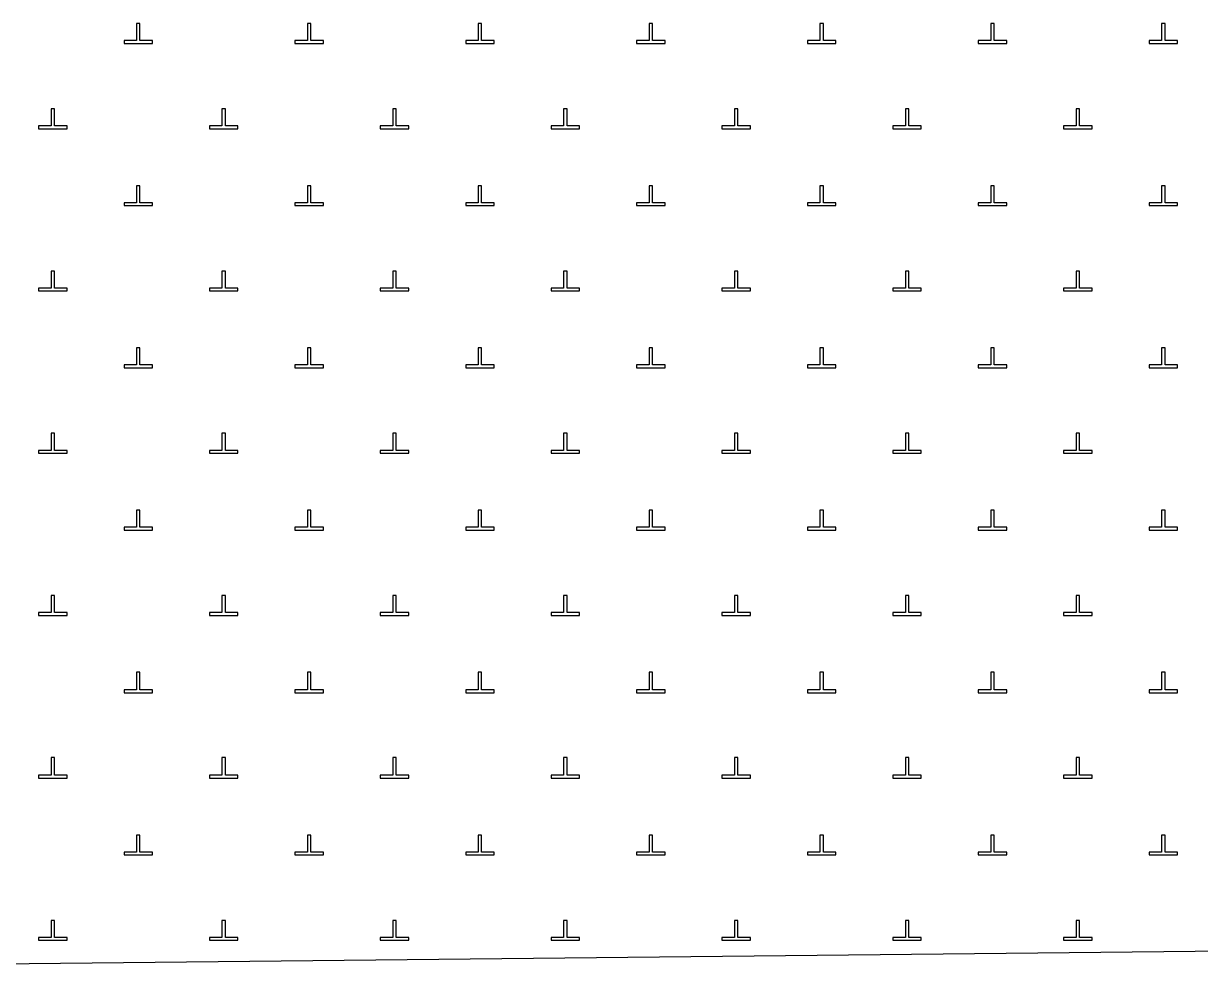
# Model space of a CAD drawing. Extents: x 550890 to 551618, y 1839259 to 1840146.
# Drawn here: x 551415.38 to 551436.04, y 1839868.35 to 1839884.99 of the extents above; entities that cross this region are included whole.
import ezdxf

# ---------------------------------------------------------------- set-up
doc = ezdxf.new("R2010")
doc.units = 0
doc.layers.add('Level 10', color=7, linetype='Continuous')
doc.layers.add('Level 19', color=7, linetype='Continuous')

msp = doc.modelspace()

# ---------------------------------------------------------------- linework, layer by layer
at = {"layer": 'Level 10'}
msp.add_line((551403.77, 1839868.35), (551536.48, 1839869.75), dxfattribs=at)
at = {"layer": 'Level 19'}
for p, q in [((551417.42, 1839884.99), (551417.36, 1839884.99)), ((551417.36, 1839884.99), (551417.36, 1839884.69)), ((551417.42, 1839884.69), (551417.42, 1839884.99)), ((551420.42, 1839884.99), (551420.36, 1839884.99)), ((551420.36, 1839884.99), (551420.36, 1839884.69)), ((551420.42, 1839884.69), (551420.42, 1839884.99)), ((551423.42, 1839884.99), (551423.36, 1839884.99)), ((551423.36, 1839884.99), (551423.36, 1839884.69)), ((551423.42, 1839884.69), (551423.42, 1839884.99)), ((551426.42, 1839884.99), (551426.36, 1839884.99)), ((551426.36, 1839884.99), (551426.36, 1839884.69)), ((551426.42, 1839884.69), (551426.42, 1839884.99)), ((551429.42, 1839884.99), (551429.36, 1839884.99)), ((551429.36, 1839884.99), (551429.36, 1839884.69)), ((551429.42, 1839884.69), (551429.42, 1839884.99)), ((551432.42, 1839884.99), (551432.36, 1839884.99)), ((551432.36, 1839884.99), (551432.36, 1839884.69)), ((551432.42, 1839884.69), (551432.42, 1839884.99)), ((551435.42, 1839884.99), (551435.36, 1839884.99)), ((551435.36, 1839884.99), (551435.36, 1839884.69)), ((551435.42, 1839884.69), (551435.42, 1839884.99)), ((551417.36, 1839884.69), (551417.14, 1839884.69)), ((551417.14, 1839884.69), (551417.14, 1839884.64)), ((551417.14, 1839884.64), (551417.64, 1839884.64)), ((551417.64, 1839884.69), (551417.42, 1839884.69)), ((551417.64, 1839884.64), (551417.64, 1839884.69)), ((551420.36, 1839884.69), (551420.14, 1839884.69)), ((551420.14, 1839884.69), (551420.14, 1839884.64)), ((551420.14, 1839884.64), (551420.64, 1839884.64)), ((551420.64, 1839884.69), (551420.42, 1839884.69)), ((551420.64, 1839884.64), (551420.64, 1839884.69)), ((551423.36, 1839884.69), (551423.14, 1839884.69)), ((551423.14, 1839884.69), (551423.14, 1839884.64)), ((551423.14, 1839884.64), (551423.64, 1839884.64)), ((551423.64, 1839884.69), (551423.42, 1839884.69)), ((551423.64, 1839884.64), (551423.64, 1839884.69)), ((551426.36, 1839884.69), (551426.14, 1839884.69)), ((551426.14, 1839884.69), (551426.14, 1839884.64)), ((551426.14, 1839884.64), (551426.64, 1839884.64)), ((551426.64, 1839884.69), (551426.42, 1839884.69)), ((551426.64, 1839884.64), (551426.64, 1839884.69)), ((551429.36, 1839884.69), (551429.14, 1839884.69)), ((551429.14, 1839884.69), (551429.14, 1839884.64)), ((551429.14, 1839884.64), (551429.64, 1839884.64)), ((551429.64, 1839884.69), (551429.42, 1839884.69)), ((551429.64, 1839884.64), (551429.64, 1839884.69)), ((551432.36, 1839884.69), (551432.14, 1839884.69)), ((551432.14, 1839884.69), (551432.14, 1839884.64)), ((551432.14, 1839884.64), (551432.64, 1839884.64)), ((551432.64, 1839884.69), (551432.42, 1839884.69)), ((551432.64, 1839884.64), (551432.64, 1839884.69)), ((551435.36, 1839884.69), (551435.14, 1839884.69)), ((551435.14, 1839884.69), (551435.14, 1839884.64)), ((551435.14, 1839884.64), (551435.64, 1839884.64)), ((551435.64, 1839884.69), (551435.42, 1839884.69)), ((551435.64, 1839884.64), (551435.64, 1839884.69)), ((551415.92, 1839883.49), (551415.86, 1839883.49)), ((551415.86, 1839883.49), (551415.86, 1839883.19)), ((551415.92, 1839883.19), (551415.92, 1839883.49)), ((551418.92, 1839883.49), (551418.86, 1839883.49)), ((551418.86, 1839883.49), (551418.86, 1839883.19)), ((551418.92, 1839883.19), (551418.92, 1839883.49)), ((551421.92, 1839883.49), (551421.86, 1839883.49)), ((551421.86, 1839883.49), (551421.86, 1839883.19)), ((551421.92, 1839883.19), (551421.92, 1839883.49)), ((551424.92, 1839883.49), (551424.86, 1839883.49)), ((551424.86, 1839883.49), (551424.86, 1839883.19)), ((551424.92, 1839883.19), (551424.92, 1839883.49)), ((551427.92, 1839883.49), (551427.86, 1839883.49)), ((551427.86, 1839883.49), (551427.86, 1839883.19)), ((551427.92, 1839883.19), (551427.92, 1839883.49)), ((551430.92, 1839883.49), (551430.86, 1839883.49)), ((551430.86, 1839883.49), (551430.86, 1839883.19)), ((551430.92, 1839883.19), (551430.92, 1839883.49)), ((551433.92, 1839883.49), (551433.86, 1839883.49)), ((551433.86, 1839883.49), (551433.86, 1839883.19)), ((551433.92, 1839883.19), (551433.92, 1839883.49)), ((551415.86, 1839883.19), (551415.64, 1839883.19)), ((551415.64, 1839883.19), (551415.64, 1839883.14)), ((551416.14, 1839883.19), (551415.92, 1839883.19)), ((551416.14, 1839883.14), (551416.14, 1839883.19)), ((551418.86, 1839883.19), (551418.64, 1839883.19)), ((551418.64, 1839883.19), (551418.64, 1839883.14)), ((551419.14, 1839883.19), (551418.92, 1839883.19)), ((551419.14, 1839883.14), (551419.14, 1839883.19)), ((551421.86, 1839883.19), (551421.64, 1839883.19)), ((551421.64, 1839883.19), (551421.64, 1839883.14)), ((551422.14, 1839883.19), (551421.92, 1839883.19)), ((551422.14, 1839883.14), (551422.14, 1839883.19)), ((551424.86, 1839883.19), (551424.64, 1839883.19)), ((551424.64, 1839883.19), (551424.64, 1839883.14)), ((551425.14, 1839883.19), (551424.92, 1839883.19)), ((551425.14, 1839883.14), (551425.14, 1839883.19)), ((551427.86, 1839883.19), (551427.64, 1839883.19)), ((551427.64, 1839883.19), (551427.64, 1839883.14)), ((551428.14, 1839883.19), (551427.92, 1839883.19)), ((551428.14, 1839883.14), (551428.14, 1839883.19)), ((551430.86, 1839883.19), (551430.64, 1839883.19)), ((551430.64, 1839883.19), (551430.64, 1839883.14)), ((551431.14, 1839883.19), (551430.92, 1839883.19)), ((551431.14, 1839883.14), (551431.14, 1839883.19)), ((551433.86, 1839883.19), (551433.64, 1839883.19)), ((551433.64, 1839883.19), (551433.64, 1839883.14)), ((551434.14, 1839883.19), (551433.92, 1839883.19)), ((551434.14, 1839883.14), (551434.14, 1839883.19)), ((551415.64, 1839883.14), (551416.14, 1839883.14)), ((551418.64, 1839883.14), (551419.14, 1839883.14)), ((551421.64, 1839883.14), (551422.14, 1839883.14)), ((551424.64, 1839883.14), (551425.14, 1839883.14)), ((551427.64, 1839883.14), (551428.14, 1839883.14)), ((551430.64, 1839883.14), (551431.14, 1839883.14)), ((551433.64, 1839883.14), (551434.14, 1839883.14)), ((551417.42, 1839882.14), (551417.36, 1839882.14)), ((551417.36, 1839882.14), (551417.36, 1839881.84)), ((551417.42, 1839881.84), (551417.42, 1839882.14)), ((551420.42, 1839882.14), (551420.36, 1839882.14)), ((551420.36, 1839882.14), (551420.36, 1839881.84)), ((551420.42, 1839881.84), (551420.42, 1839882.14)), ((551423.42, 1839882.14), (551423.36, 1839882.14)), ((551423.36, 1839882.14), (551423.36, 1839881.84)), ((551423.42, 1839881.84), (551423.42, 1839882.14)), ((551426.42, 1839882.14), (551426.36, 1839882.14)), ((551426.36, 1839882.14), (551426.36, 1839881.84)), ((551426.42, 1839881.84), (551426.42, 1839882.14)), ((551429.42, 1839882.14), (551429.36, 1839882.14)), ((551429.36, 1839882.14), (551429.36, 1839881.84)), ((551429.42, 1839881.84), (551429.42, 1839882.14)), ((551432.42, 1839882.14), (551432.36, 1839882.14)), ((551432.36, 1839882.14), (551432.36, 1839881.84)), ((551432.42, 1839881.84), (551432.42, 1839882.14)), ((551435.42, 1839882.14), (551435.36, 1839882.14)), ((551435.36, 1839882.14), (551435.36, 1839881.84)), ((551435.42, 1839881.84), (551435.42, 1839882.14)), ((551417.36, 1839881.84), (551417.14, 1839881.84)), ((551417.14, 1839881.84), (551417.14, 1839881.79)), ((551417.14, 1839881.79), (551417.64, 1839881.79)), ((551417.64, 1839881.84), (551417.42, 1839881.84)), ((551417.64, 1839881.79), (551417.64, 1839881.84)), ((551420.36, 1839881.84), (551420.14, 1839881.84)), ((551420.14, 1839881.84), (551420.14, 1839881.79)), ((551420.14, 1839881.79), (551420.64, 1839881.79)), ((551420.64, 1839881.84), (551420.42, 1839881.84)), ((551420.64, 1839881.79), (551420.64, 1839881.84)), ((551423.36, 1839881.84), (551423.14, 1839881.84)), ((551423.14, 1839881.84), (551423.14, 1839881.79)), ((551423.14, 1839881.79), (551423.64, 1839881.79)), ((551423.64, 1839881.84), (551423.42, 1839881.84)), ((551423.64, 1839881.79), (551423.64, 1839881.84)), ((551426.36, 1839881.84), (551426.14, 1839881.84)), ((551426.14, 1839881.84), (551426.14, 1839881.79)), ((551426.14, 1839881.79), (551426.64, 1839881.79)), ((551426.64, 1839881.84), (551426.42, 1839881.84)), ((551426.64, 1839881.79), (551426.64, 1839881.84)), ((551429.36, 1839881.84), (551429.14, 1839881.84)), ((551429.14, 1839881.84), (551429.14, 1839881.79)), ((551429.14, 1839881.79), (551429.64, 1839881.79)), ((551429.64, 1839881.84), (551429.42, 1839881.84)), ((551429.64, 1839881.79), (551429.64, 1839881.84)), ((551432.36, 1839881.84), (551432.14, 1839881.84)), ((551432.14, 1839881.84), (551432.14, 1839881.79)), ((551432.14, 1839881.79), (551432.64, 1839881.79)), ((551432.64, 1839881.84), (551432.42, 1839881.84)), ((551432.64, 1839881.79), (551432.64, 1839881.84)), ((551435.36, 1839881.84), (551435.14, 1839881.84)), ((551435.14, 1839881.84), (551435.14, 1839881.79)), ((551435.14, 1839881.79), (551435.64, 1839881.79)), ((551435.64, 1839881.84), (551435.42, 1839881.84)), ((551435.64, 1839881.79), (551435.64, 1839881.84)), ((551415.92, 1839880.64), (551415.86, 1839880.64)), ((551415.86, 1839880.64), (551415.86, 1839880.34)), ((551415.92, 1839880.34), (551415.92, 1839880.64)), ((551418.92, 1839880.64), (551418.86, 1839880.64)), ((551418.86, 1839880.64), (551418.86, 1839880.34)), ((551418.92, 1839880.34), (551418.92, 1839880.64)), ((551421.92, 1839880.64), (551421.86, 1839880.64)), ((551421.86, 1839880.64), (551421.86, 1839880.34)), ((551421.92, 1839880.34), (551421.92, 1839880.64)), ((551424.92, 1839880.64), (551424.86, 1839880.64)), ((551424.86, 1839880.64), (551424.86, 1839880.34)), ((551424.92, 1839880.34), (551424.92, 1839880.64)), ((551427.92, 1839880.64), (551427.86, 1839880.64)), ((551427.86, 1839880.64), (551427.86, 1839880.34)), ((551427.92, 1839880.34), (551427.92, 1839880.64)), ((551430.92, 1839880.64), (551430.86, 1839880.64)), ((551430.86, 1839880.64), (551430.86, 1839880.34)), ((551430.92, 1839880.34), (551430.92, 1839880.64)), ((551433.92, 1839880.64), (551433.86, 1839880.64)), ((551433.86, 1839880.64), (551433.86, 1839880.34)), ((551433.92, 1839880.34), (551433.92, 1839880.64)), ((551415.86, 1839880.34), (551415.64, 1839880.34)), ((551415.64, 1839880.34), (551415.64, 1839880.29)), ((551416.14, 1839880.34), (551415.92, 1839880.34)), ((551416.14, 1839880.29), (551416.14, 1839880.34)), ((551418.86, 1839880.34), (551418.64, 1839880.34)), ((551418.64, 1839880.34), (551418.64, 1839880.29)), ((551419.14, 1839880.34), (551418.92, 1839880.34)), ((551419.14, 1839880.29), (551419.14, 1839880.34)), ((551421.86, 1839880.34), (551421.64, 1839880.34)), ((551421.64, 1839880.34), (551421.64, 1839880.29)), ((551422.14, 1839880.34), (551421.92, 1839880.34)), ((551422.14, 1839880.29), (551422.14, 1839880.34)), ((551424.86, 1839880.34), (551424.64, 1839880.34)), ((551424.64, 1839880.34), (551424.64, 1839880.29)), ((551425.14, 1839880.34), (551424.92, 1839880.34)), ((551425.14, 1839880.29), (551425.14, 1839880.34)), ((551427.86, 1839880.34), (551427.64, 1839880.34)), ((551427.64, 1839880.34), (551427.64, 1839880.29)), ((551428.14, 1839880.34), (551427.92, 1839880.34)), ((551428.14, 1839880.29), (551428.14, 1839880.34)), ((551430.86, 1839880.34), (551430.64, 1839880.34)), ((551430.64, 1839880.34), (551430.64, 1839880.29)), ((551431.14, 1839880.34), (551430.92, 1839880.34)), ((551431.14, 1839880.29), (551431.14, 1839880.34)), ((551433.86, 1839880.34), (551433.64, 1839880.34)), ((551433.64, 1839880.34), (551433.64, 1839880.29)), ((551434.14, 1839880.34), (551433.92, 1839880.34)), ((551434.14, 1839880.29), (551434.14, 1839880.34)), ((551415.64, 1839880.29), (551416.14, 1839880.29)), ((551418.64, 1839880.29), (551419.14, 1839880.29)), ((551421.64, 1839880.29), (551422.14, 1839880.29)), ((551424.64, 1839880.29), (551425.14, 1839880.29)), ((551427.64, 1839880.29), (551428.14, 1839880.29)), ((551430.64, 1839880.29), (551431.14, 1839880.29)), ((551433.64, 1839880.29), (551434.14, 1839880.29)), ((551417.42, 1839879.29), (551417.36, 1839879.29)), ((551417.36, 1839879.29), (551417.36, 1839878.99)), ((551417.42, 1839878.99), (551417.42, 1839879.29)), ((551420.42, 1839879.29), (551420.36, 1839879.29)), ((551420.36, 1839879.29), (551420.36, 1839878.99)), ((551420.42, 1839878.99), (551420.42, 1839879.29)), ((551423.42, 1839879.29), (551423.36, 1839879.29)), ((551423.36, 1839879.29), (551423.36, 1839878.99)), ((551423.42, 1839878.99), (551423.42, 1839879.29)), ((551426.42, 1839879.29), (551426.36, 1839879.29)), ((551426.36, 1839879.29), (551426.36, 1839878.99)), ((551426.42, 1839878.99), (551426.42, 1839879.29)), ((551429.42, 1839879.29), (551429.36, 1839879.29)), ((551429.36, 1839879.29), (551429.36, 1839878.99)), ((551429.42, 1839878.99), (551429.42, 1839879.29)), ((551432.42, 1839879.29), (551432.36, 1839879.29)), ((551432.36, 1839879.29), (551432.36, 1839878.99)), ((551432.42, 1839878.99), (551432.42, 1839879.29)), ((551435.42, 1839879.29), (551435.36, 1839879.29)), ((551435.36, 1839879.29), (551435.36, 1839878.99)), ((551435.42, 1839878.99), (551435.42, 1839879.29)), ((551417.36, 1839878.99), (551417.14, 1839878.99)), ((551417.14, 1839878.99), (551417.14, 1839878.94)), ((551417.14, 1839878.94), (551417.64, 1839878.94)), ((551417.64, 1839878.99), (551417.42, 1839878.99)), ((551417.64, 1839878.94), (551417.64, 1839878.99)), ((551420.36, 1839878.99), (551420.14, 1839878.99)), ((551420.14, 1839878.99), (551420.14, 1839878.94)), ((551420.14, 1839878.94), (551420.64, 1839878.94)), ((551420.64, 1839878.99), (551420.42, 1839878.99)), ((551420.64, 1839878.94), (551420.64, 1839878.99)), ((551423.36, 1839878.99), (551423.14, 1839878.99)), ((551423.14, 1839878.99), (551423.14, 1839878.94)), ((551423.14, 1839878.94), (551423.64, 1839878.94)), ((551423.64, 1839878.99), (551423.42, 1839878.99)), ((551423.64, 1839878.94), (551423.64, 1839878.99)), ((551426.36, 1839878.99), (551426.14, 1839878.99)), ((551426.14, 1839878.99), (551426.14, 1839878.94)), ((551426.14, 1839878.94), (551426.64, 1839878.94)), ((551426.64, 1839878.99), (551426.42, 1839878.99)), ((551426.64, 1839878.94), (551426.64, 1839878.99)), ((551429.36, 1839878.99), (551429.14, 1839878.99)), ((551429.14, 1839878.99), (551429.14, 1839878.94)), ((551429.14, 1839878.94), (551429.64, 1839878.94)), ((551429.64, 1839878.99), (551429.42, 1839878.99)), ((551429.64, 1839878.94), (551429.64, 1839878.99)), ((551432.36, 1839878.99), (551432.14, 1839878.99)), ((551432.14, 1839878.99), (551432.14, 1839878.94)), ((551432.14, 1839878.94), (551432.64, 1839878.94)), ((551432.64, 1839878.99), (551432.42, 1839878.99)), ((551432.64, 1839878.94), (551432.64, 1839878.99)), ((551435.36, 1839878.99), (551435.14, 1839878.99)), ((551435.14, 1839878.99), (551435.14, 1839878.94)), ((551435.14, 1839878.94), (551435.64, 1839878.94)), ((551435.64, 1839878.99), (551435.42, 1839878.99)), ((551435.64, 1839878.94), (551435.64, 1839878.99)), ((551415.92, 1839877.79), (551415.86, 1839877.79)), ((551415.86, 1839877.79), (551415.86, 1839877.49)), ((551415.92, 1839877.49), (551415.92, 1839877.79)), ((551418.92, 1839877.79), (551418.86, 1839877.79)), ((551418.86, 1839877.79), (551418.86, 1839877.49)), ((551418.92, 1839877.49), (551418.92, 1839877.79)), ((551421.92, 1839877.79), (551421.86, 1839877.79)), ((551421.86, 1839877.79), (551421.86, 1839877.49)), ((551421.92, 1839877.49), (551421.92, 1839877.79)), ((551424.92, 1839877.79), (551424.86, 1839877.79)), ((551424.86, 1839877.79), (551424.86, 1839877.49)), ((551424.92, 1839877.49), (551424.92, 1839877.79)), ((551427.92, 1839877.79), (551427.86, 1839877.79)), ((551427.86, 1839877.79), (551427.86, 1839877.49)), ((551427.92, 1839877.49), (551427.92, 1839877.79)), ((551430.92, 1839877.79), (551430.86, 1839877.79)), ((551430.86, 1839877.79), (551430.86, 1839877.49)), ((551430.92, 1839877.49), (551430.92, 1839877.79)), ((551433.92, 1839877.79), (551433.86, 1839877.79)), ((551433.86, 1839877.79), (551433.86, 1839877.49)), ((551433.92, 1839877.49), (551433.92, 1839877.79)), ((551415.86, 1839877.49), (551415.64, 1839877.49)), ((551415.64, 1839877.49), (551415.64, 1839877.44)), ((551415.64, 1839877.44), (551416.14, 1839877.44)), ((551416.14, 1839877.49), (551415.92, 1839877.49)), ((551416.14, 1839877.44), (551416.14, 1839877.49)), ((551418.86, 1839877.49), (551418.64, 1839877.49)), ((551418.64, 1839877.49), (551418.64, 1839877.44)), ((551418.64, 1839877.44), (551419.14, 1839877.44)), ((551419.14, 1839877.49), (551418.92, 1839877.49)), ((551419.14, 1839877.44), (551419.14, 1839877.49)), ((551421.86, 1839877.49), (551421.64, 1839877.49)), ((551421.64, 1839877.49), (551421.64, 1839877.44)), ((551421.64, 1839877.44), (551422.14, 1839877.44)), ((551422.14, 1839877.49), (551421.92, 1839877.49)), ((551422.14, 1839877.44), (551422.14, 1839877.49)), ((551424.86, 1839877.49), (551424.64, 1839877.49)), ((551424.64, 1839877.49), (551424.64, 1839877.44)), ((551424.64, 1839877.44), (551425.14, 1839877.44)), ((551425.14, 1839877.49), (551424.92, 1839877.49)), ((551425.14, 1839877.44), (551425.14, 1839877.49)), ((551427.86, 1839877.49), (551427.64, 1839877.49)), ((551427.64, 1839877.49), (551427.64, 1839877.44)), ((551427.64, 1839877.44), (551428.14, 1839877.44)), ((551428.14, 1839877.49), (551427.92, 1839877.49)), ((551428.14, 1839877.44), (551428.14, 1839877.49)), ((551430.86, 1839877.49), (551430.64, 1839877.49)), ((551430.64, 1839877.49), (551430.64, 1839877.44)), ((551430.64, 1839877.44), (551431.14, 1839877.44)), ((551431.14, 1839877.49), (551430.92, 1839877.49)), ((551431.14, 1839877.44), (551431.14, 1839877.49)), ((551433.86, 1839877.49), (551433.64, 1839877.49)), ((551433.64, 1839877.49), (551433.64, 1839877.44)), ((551433.64, 1839877.44), (551434.14, 1839877.44)), ((551434.14, 1839877.49), (551433.92, 1839877.49)), ((551434.14, 1839877.44), (551434.14, 1839877.49)), ((551417.42, 1839876.44), (551417.36, 1839876.44)), ((551417.36, 1839876.44), (551417.36, 1839876.14)), ((551417.42, 1839876.14), (551417.42, 1839876.44)), ((551420.42, 1839876.44), (551420.36, 1839876.44)), ((551420.36, 1839876.44), (551420.36, 1839876.14)), ((551420.42, 1839876.14), (551420.42, 1839876.44)), ((551423.42, 1839876.44), (551423.36, 1839876.44)), ((551423.36, 1839876.44), (551423.36, 1839876.14)), ((551423.42, 1839876.14), (551423.42, 1839876.44)), ((551426.42, 1839876.44), (551426.36, 1839876.44)), ((551426.36, 1839876.44), (551426.36, 1839876.14)), ((551426.42, 1839876.14), (551426.42, 1839876.44)), ((551429.42, 1839876.44), (551429.36, 1839876.44)), ((551429.36, 1839876.44), (551429.36, 1839876.14)), ((551429.42, 1839876.14), (551429.42, 1839876.44)), ((551432.42, 1839876.44), (551432.36, 1839876.44)), ((551432.36, 1839876.44), (551432.36, 1839876.14)), ((551432.42, 1839876.14), (551432.42, 1839876.44)), ((551435.42, 1839876.44), (551435.36, 1839876.44)), ((551435.36, 1839876.44), (551435.36, 1839876.14)), ((551435.42, 1839876.14), (551435.42, 1839876.44)), ((551417.36, 1839876.14), (551417.14, 1839876.14)), ((551417.14, 1839876.14), (551417.14, 1839876.09)), ((551417.14, 1839876.09), (551417.64, 1839876.09)), ((551417.64, 1839876.14), (551417.42, 1839876.14)), ((551417.64, 1839876.09), (551417.64, 1839876.14)), ((551420.36, 1839876.14), (551420.14, 1839876.14)), ((551420.14, 1839876.14), (551420.14, 1839876.09)), ((551420.14, 1839876.09), (551420.64, 1839876.09)), ((551420.64, 1839876.14), (551420.42, 1839876.14)), ((551420.64, 1839876.09), (551420.64, 1839876.14)), ((551423.36, 1839876.14), (551423.14, 1839876.14)), ((551423.14, 1839876.14), (551423.14, 1839876.09)), ((551423.14, 1839876.09), (551423.64, 1839876.09)), ((551423.64, 1839876.14), (551423.42, 1839876.14)), ((551423.64, 1839876.09), (551423.64, 1839876.14)), ((551426.36, 1839876.14), (551426.14, 1839876.14)), ((551426.14, 1839876.14), (551426.14, 1839876.09)), ((551426.14, 1839876.09), (551426.64, 1839876.09)), ((551426.64, 1839876.14), (551426.42, 1839876.14)), ((551426.64, 1839876.09), (551426.64, 1839876.14)), ((551429.36, 1839876.14), (551429.14, 1839876.14)), ((551429.14, 1839876.14), (551429.14, 1839876.09)), ((551429.14, 1839876.09), (551429.64, 1839876.09)), ((551429.64, 1839876.14), (551429.42, 1839876.14)), ((551429.64, 1839876.09), (551429.64, 1839876.14)), ((551432.36, 1839876.14), (551432.14, 1839876.14)), ((551432.14, 1839876.14), (551432.14, 1839876.09)), ((551432.14, 1839876.09), (551432.64, 1839876.09)), ((551432.64, 1839876.14), (551432.42, 1839876.14)), ((551432.64, 1839876.09), (551432.64, 1839876.14)), ((551435.36, 1839876.14), (551435.14, 1839876.14)), ((551435.14, 1839876.14), (551435.14, 1839876.09)), ((551435.14, 1839876.09), (551435.64, 1839876.09)), ((551435.64, 1839876.14), (551435.42, 1839876.14)), ((551435.64, 1839876.09), (551435.64, 1839876.14)), ((551415.92, 1839874.94), (551415.86, 1839874.94)), ((551415.86, 1839874.94), (551415.86, 1839874.64)), ((551415.92, 1839874.64), (551415.92, 1839874.94)), ((551418.92, 1839874.94), (551418.86, 1839874.94)), ((551418.86, 1839874.94), (551418.86, 1839874.64)), ((551418.92, 1839874.64), (551418.92, 1839874.94)), ((551421.92, 1839874.94), (551421.86, 1839874.94)), ((551421.86, 1839874.94), (551421.86, 1839874.64)), ((551421.92, 1839874.64), (551421.92, 1839874.94)), ((551424.92, 1839874.94), (551424.86, 1839874.94)), ((551424.86, 1839874.94), (551424.86, 1839874.64)), ((551424.92, 1839874.64), (551424.92, 1839874.94)), ((551427.92, 1839874.94), (551427.86, 1839874.94)), ((551427.86, 1839874.94), (551427.86, 1839874.64)), ((551427.92, 1839874.64), (551427.92, 1839874.94)), ((551430.92, 1839874.94), (551430.86, 1839874.94)), ((551430.86, 1839874.94), (551430.86, 1839874.64)), ((551430.92, 1839874.64), (551430.92, 1839874.94)), ((551433.92, 1839874.94), (551433.86, 1839874.94)), ((551433.86, 1839874.94), (551433.86, 1839874.64)), ((551433.92, 1839874.64), (551433.92, 1839874.94)), ((551415.86, 1839874.64), (551415.64, 1839874.64)), ((551415.64, 1839874.64), (551415.64, 1839874.59)), ((551415.64, 1839874.59), (551416.14, 1839874.59)), ((551416.14, 1839874.64), (551415.92, 1839874.64)), ((551416.14, 1839874.59), (551416.14, 1839874.64)), ((551418.86, 1839874.64), (551418.64, 1839874.64)), ((551418.64, 1839874.64), (551418.64, 1839874.59)), ((551418.64, 1839874.59), (551419.14, 1839874.59)), ((551419.14, 1839874.64), (551418.92, 1839874.64)), ((551419.14, 1839874.59), (551419.14, 1839874.64)), ((551421.86, 1839874.64), (551421.64, 1839874.64)), ((551421.64, 1839874.64), (551421.64, 1839874.59)), ((551421.64, 1839874.59), (551422.14, 1839874.59)), ((551422.14, 1839874.64), (551421.92, 1839874.64)), ((551422.14, 1839874.59), (551422.14, 1839874.64)), ((551424.86, 1839874.64), (551424.64, 1839874.64)), ((551424.64, 1839874.64), (551424.64, 1839874.59)), ((551424.64, 1839874.59), (551425.14, 1839874.59)), ((551425.14, 1839874.64), (551424.92, 1839874.64)), ((551425.14, 1839874.59), (551425.14, 1839874.64)), ((551427.86, 1839874.64), (551427.64, 1839874.64)), ((551427.64, 1839874.64), (551427.64, 1839874.59)), ((551427.64, 1839874.59), (551428.14, 1839874.59)), ((551428.14, 1839874.64), (551427.92, 1839874.64)), ((551428.14, 1839874.59), (551428.14, 1839874.64)), ((551430.86, 1839874.64), (551430.64, 1839874.64)), ((551430.64, 1839874.64), (551430.64, 1839874.59)), ((551430.64, 1839874.59), (551431.14, 1839874.59)), ((551431.14, 1839874.64), (551430.92, 1839874.64)), ((551431.14, 1839874.59), (551431.14, 1839874.64)), ((551433.86, 1839874.64), (551433.64, 1839874.64)), ((551433.64, 1839874.64), (551433.64, 1839874.59)), ((551433.64, 1839874.59), (551434.14, 1839874.59)), ((551434.14, 1839874.64), (551433.92, 1839874.64)), ((551434.14, 1839874.59), (551434.14, 1839874.64)), ((551417.42, 1839873.59), (551417.36, 1839873.59)), ((551417.36, 1839873.59), (551417.36, 1839873.28)), ((551417.42, 1839873.28), (551417.42, 1839873.59)), ((551420.42, 1839873.59), (551420.36, 1839873.59)), ((551420.36, 1839873.59), (551420.36, 1839873.28)), ((551420.42, 1839873.28), (551420.42, 1839873.59)), ((551423.42, 1839873.59), (551423.36, 1839873.59)), ((551423.36, 1839873.59), (551423.36, 1839873.28)), ((551423.42, 1839873.28), (551423.42, 1839873.59)), ((551426.42, 1839873.59), (551426.36, 1839873.59)), ((551426.36, 1839873.59), (551426.36, 1839873.28)), ((551426.42, 1839873.28), (551426.42, 1839873.59)), ((551429.42, 1839873.59), (551429.36, 1839873.59)), ((551429.36, 1839873.59), (551429.36, 1839873.28)), ((551429.42, 1839873.28), (551429.42, 1839873.59)), ((551432.42, 1839873.59), (551432.36, 1839873.59)), ((551432.36, 1839873.59), (551432.36, 1839873.28)), ((551432.42, 1839873.28), (551432.42, 1839873.59)), ((551435.42, 1839873.59), (551435.36, 1839873.59)), ((551435.36, 1839873.59), (551435.36, 1839873.28)), ((551435.42, 1839873.28), (551435.42, 1839873.59)), ((551417.36, 1839873.28), (551417.14, 1839873.28)), ((551417.14, 1839873.28), (551417.14, 1839873.23)), ((551417.64, 1839873.28), (551417.42, 1839873.28)), ((551417.64, 1839873.23), (551417.64, 1839873.28)), ((551420.36, 1839873.28), (551420.14, 1839873.28)), ((551420.14, 1839873.28), (551420.14, 1839873.23)), ((551420.64, 1839873.28), (551420.42, 1839873.28)), ((551420.64, 1839873.23), (551420.64, 1839873.28)), ((551423.36, 1839873.28), (551423.14, 1839873.28)), ((551423.14, 1839873.28), (551423.14, 1839873.23)), ((551423.64, 1839873.28), (551423.42, 1839873.28)), ((551423.64, 1839873.23), (551423.64, 1839873.28)), ((551426.36, 1839873.28), (551426.14, 1839873.28)), ((551426.14, 1839873.28), (551426.14, 1839873.23)), ((551426.64, 1839873.28), (551426.42, 1839873.28)), ((551426.64, 1839873.23), (551426.64, 1839873.28)), ((551429.36, 1839873.28), (551429.14, 1839873.28)), ((551429.14, 1839873.28), (551429.14, 1839873.23)), ((551429.64, 1839873.28), (551429.42, 1839873.28)), ((551429.64, 1839873.23), (551429.64, 1839873.28)), ((551432.36, 1839873.28), (551432.14, 1839873.28)), ((551432.14, 1839873.28), (551432.14, 1839873.23)), ((551432.64, 1839873.28), (551432.42, 1839873.28)), ((551432.64, 1839873.23), (551432.64, 1839873.28)), ((551435.36, 1839873.28), (551435.14, 1839873.28)), ((551435.14, 1839873.28), (551435.14, 1839873.23)), ((551435.64, 1839873.28), (551435.42, 1839873.28)), ((551435.64, 1839873.23), (551435.64, 1839873.28)), ((551417.14, 1839873.23), (551417.64, 1839873.23)), ((551420.14, 1839873.23), (551420.64, 1839873.23)), ((551423.14, 1839873.23), (551423.64, 1839873.23)), ((551426.14, 1839873.23), (551426.64, 1839873.23)), ((551429.14, 1839873.23), (551429.64, 1839873.23)), ((551432.14, 1839873.23), (551432.64, 1839873.23)), ((551435.14, 1839873.23), (551435.64, 1839873.23)), ((551415.92, 1839872.09), (551415.86, 1839872.09)), ((551415.86, 1839872.09), (551415.86, 1839871.78)), ((551415.92, 1839871.78), (551415.92, 1839872.09)), ((551418.92, 1839872.09), (551418.86, 1839872.09)), ((551418.86, 1839872.09), (551418.86, 1839871.78)), ((551418.92, 1839871.78), (551418.92, 1839872.09)), ((551421.92, 1839872.09), (551421.86, 1839872.09)), ((551421.86, 1839872.09), (551421.86, 1839871.78)), ((551421.92, 1839871.78), (551421.92, 1839872.09)), ((551424.92, 1839872.09), (551424.86, 1839872.09)), ((551424.86, 1839872.09), (551424.86, 1839871.78)), ((551424.92, 1839871.78), (551424.92, 1839872.09)), ((551427.92, 1839872.09), (551427.86, 1839872.09)), ((551427.86, 1839872.09), (551427.86, 1839871.78)), ((551427.92, 1839871.78), (551427.92, 1839872.09)), ((551430.92, 1839872.09), (551430.86, 1839872.09)), ((551430.86, 1839872.09), (551430.86, 1839871.78)), ((551430.92, 1839871.78), (551430.92, 1839872.09)), ((551433.92, 1839872.09), (551433.86, 1839872.09)), ((551433.86, 1839872.09), (551433.86, 1839871.78)), ((551433.92, 1839871.78), (551433.92, 1839872.09)), ((551415.86, 1839871.78), (551415.64, 1839871.78)), ((551415.64, 1839871.78), (551415.64, 1839871.73)), ((551415.64, 1839871.73), (551416.14, 1839871.73)), ((551416.14, 1839871.78), (551415.92, 1839871.78)), ((551416.14, 1839871.73), (551416.14, 1839871.78)), ((551418.86, 1839871.78), (551418.64, 1839871.78)), ((551418.64, 1839871.78), (551418.64, 1839871.73)), ((551418.64, 1839871.73), (551419.14, 1839871.73)), ((551419.14, 1839871.78), (551418.92, 1839871.78)), ((551419.14, 1839871.73), (551419.14, 1839871.78)), ((551421.86, 1839871.78), (551421.64, 1839871.78)), ((551421.64, 1839871.78), (551421.64, 1839871.73)), ((551421.64, 1839871.73), (551422.14, 1839871.73)), ((551422.14, 1839871.78), (551421.92, 1839871.78)), ((551422.14, 1839871.73), (551422.14, 1839871.78)), ((551424.86, 1839871.78), (551424.64, 1839871.78)), ((551424.64, 1839871.78), (551424.64, 1839871.73)), ((551424.64, 1839871.73), (551425.14, 1839871.73)), ((551425.14, 1839871.78), (551424.92, 1839871.78)), ((551425.14, 1839871.73), (551425.14, 1839871.78)), ((551427.86, 1839871.78), (551427.64, 1839871.78)), ((551427.64, 1839871.78), (551427.64, 1839871.73)), ((551427.64, 1839871.73), (551428.14, 1839871.73)), ((551428.14, 1839871.78), (551427.92, 1839871.78)), ((551428.14, 1839871.73), (551428.14, 1839871.78)), ((551430.86, 1839871.78), (551430.64, 1839871.78)), ((551430.64, 1839871.78), (551430.64, 1839871.73)), ((551430.64, 1839871.73), (551431.14, 1839871.73)), ((551431.14, 1839871.78), (551430.92, 1839871.78)), ((551431.14, 1839871.73), (551431.14, 1839871.78)), ((551433.86, 1839871.78), (551433.64, 1839871.78)), ((551433.64, 1839871.78), (551433.64, 1839871.73)), ((551433.64, 1839871.73), (551434.14, 1839871.73)), ((551434.14, 1839871.78), (551433.92, 1839871.78)), ((551434.14, 1839871.73), (551434.14, 1839871.78)), ((551417.42, 1839870.73), (551417.36, 1839870.73)), ((551417.36, 1839870.73), (551417.36, 1839870.43)), ((551417.42, 1839870.43), (551417.42, 1839870.73)), ((551420.42, 1839870.73), (551420.36, 1839870.73)), ((551420.36, 1839870.73), (551420.36, 1839870.43)), ((551420.42, 1839870.43), (551420.42, 1839870.73)), ((551423.42, 1839870.73), (551423.36, 1839870.73)), ((551423.36, 1839870.73), (551423.36, 1839870.43)), ((551423.42, 1839870.43), (551423.42, 1839870.73)), ((551426.42, 1839870.73), (551426.36, 1839870.73)), ((551426.36, 1839870.73), (551426.36, 1839870.43)), ((551426.42, 1839870.43), (551426.42, 1839870.73)), ((551429.42, 1839870.73), (551429.36, 1839870.73)), ((551429.36, 1839870.73), (551429.36, 1839870.43)), ((551429.42, 1839870.43), (551429.42, 1839870.73)), ((551432.42, 1839870.73), (551432.36, 1839870.73)), ((551432.36, 1839870.73), (551432.36, 1839870.43)), ((551432.42, 1839870.43), (551432.42, 1839870.73)), ((551435.42, 1839870.73), (551435.36, 1839870.73)), ((551435.36, 1839870.73), (551435.36, 1839870.43)), ((551435.42, 1839870.43), (551435.42, 1839870.73)), ((551417.36, 1839870.43), (551417.14, 1839870.43)), ((551417.14, 1839870.43), (551417.14, 1839870.38)), ((551417.14, 1839870.38), (551417.64, 1839870.38)), ((551417.64, 1839870.43), (551417.42, 1839870.43)), ((551417.64, 1839870.38), (551417.64, 1839870.43)), ((551420.36, 1839870.43), (551420.14, 1839870.43)), ((551420.14, 1839870.43), (551420.14, 1839870.38)), ((551420.14, 1839870.38), (551420.64, 1839870.38)), ((551420.64, 1839870.43), (551420.42, 1839870.43)), ((551420.64, 1839870.38), (551420.64, 1839870.43)), ((551423.36, 1839870.43), (551423.14, 1839870.43)), ((551423.14, 1839870.43), (551423.14, 1839870.38)), ((551423.14, 1839870.38), (551423.64, 1839870.38)), ((551423.64, 1839870.43), (551423.42, 1839870.43)), ((551423.64, 1839870.38), (551423.64, 1839870.43)), ((551426.36, 1839870.43), (551426.14, 1839870.43)), ((551426.14, 1839870.43), (551426.14, 1839870.38)), ((551426.14, 1839870.38), (551426.64, 1839870.38)), ((551426.64, 1839870.43), (551426.42, 1839870.43)), ((551426.64, 1839870.38), (551426.64, 1839870.43)), ((551429.36, 1839870.43), (551429.14, 1839870.43)), ((551429.14, 1839870.43), (551429.14, 1839870.38)), ((551429.14, 1839870.38), (551429.64, 1839870.38)), ((551429.64, 1839870.43), (551429.42, 1839870.43)), ((551429.64, 1839870.38), (551429.64, 1839870.43)), ((551432.36, 1839870.43), (551432.14, 1839870.43)), ((551432.14, 1839870.43), (551432.14, 1839870.38)), ((551432.14, 1839870.38), (551432.64, 1839870.38)), ((551432.64, 1839870.43), (551432.42, 1839870.43)), ((551432.64, 1839870.38), (551432.64, 1839870.43)), ((551435.36, 1839870.43), (551435.14, 1839870.43)), ((551435.14, 1839870.43), (551435.14, 1839870.38)), ((551435.14, 1839870.38), (551435.64, 1839870.38)), ((551435.64, 1839870.43), (551435.42, 1839870.43)), ((551435.64, 1839870.38), (551435.64, 1839870.43)), ((551415.92, 1839869.23), (551415.86, 1839869.23)), ((551415.86, 1839869.23), (551415.86, 1839868.93)), ((551415.92, 1839868.93), (551415.92, 1839869.23)), ((551418.92, 1839869.23), (551418.86, 1839869.23)), ((551418.86, 1839869.23), (551418.86, 1839868.93)), ((551418.92, 1839868.93), (551418.92, 1839869.23)), ((551421.92, 1839869.23), (551421.86, 1839869.23)), ((551421.86, 1839869.23), (551421.86, 1839868.93)), ((551421.92, 1839868.93), (551421.92, 1839869.23)), ((551424.92, 1839869.23), (551424.86, 1839869.23)), ((551424.86, 1839869.23), (551424.86, 1839868.93)), ((551424.92, 1839868.93), (551424.92, 1839869.23)), ((551427.92, 1839869.23), (551427.86, 1839869.23)), ((551427.86, 1839869.23), (551427.86, 1839868.93)), ((551427.92, 1839868.93), (551427.92, 1839869.23)), ((551430.92, 1839869.23), (551430.86, 1839869.23)), ((551430.86, 1839869.23), (551430.86, 1839868.93)), ((551430.92, 1839868.93), (551430.92, 1839869.23)), ((551433.92, 1839869.23), (551433.86, 1839869.23)), ((551433.86, 1839869.23), (551433.86, 1839868.93)), ((551433.92, 1839868.93), (551433.92, 1839869.23)), ((551415.86, 1839868.93), (551415.64, 1839868.93)), ((551415.64, 1839868.93), (551415.64, 1839868.88)), ((551416.14, 1839868.93), (551415.92, 1839868.93)), ((551416.14, 1839868.88), (551416.14, 1839868.93)), ((551418.86, 1839868.93), (551418.64, 1839868.93)), ((551418.64, 1839868.93), (551418.64, 1839868.88)), ((551419.14, 1839868.93), (551418.92, 1839868.93)), ((551419.14, 1839868.88), (551419.14, 1839868.93)), ((551421.86, 1839868.93), (551421.64, 1839868.93)), ((551421.64, 1839868.93), (551421.64, 1839868.88)), ((551422.14, 1839868.93), (551421.92, 1839868.93)), ((551422.14, 1839868.88), (551422.14, 1839868.93)), ((551424.86, 1839868.93), (551424.64, 1839868.93)), ((551424.64, 1839868.93), (551424.64, 1839868.88)), ((551425.14, 1839868.93), (551424.92, 1839868.93)), ((551425.14, 1839868.88), (551425.14, 1839868.93)), ((551427.86, 1839868.93), (551427.64, 1839868.93)), ((551427.64, 1839868.93), (551427.64, 1839868.88)), ((551428.14, 1839868.93), (551427.92, 1839868.93)), ((551428.14, 1839868.88), (551428.14, 1839868.93)), ((551430.86, 1839868.93), (551430.64, 1839868.93)), ((551430.64, 1839868.93), (551430.64, 1839868.88)), ((551431.14, 1839868.93), (551430.92, 1839868.93)), ((551431.14, 1839868.88), (551431.14, 1839868.93)), ((551433.86, 1839868.93), (551433.64, 1839868.93)), ((551433.64, 1839868.93), (551433.64, 1839868.88)), ((551434.14, 1839868.93), (551433.92, 1839868.93)), ((551434.14, 1839868.88), (551434.14, 1839868.93)), ((551415.64, 1839868.88), (551416.14, 1839868.88)), ((551418.64, 1839868.88), (551419.14, 1839868.88)), ((551421.64, 1839868.88), (551422.14, 1839868.88)), ((551424.64, 1839868.88), (551425.14, 1839868.88)), ((551427.64, 1839868.88), (551428.14, 1839868.88)), ((551430.64, 1839868.88), (551431.14, 1839868.88)), ((551433.64, 1839868.88), (551434.14, 1839868.88))]:
    msp.add_line(p, q, dxfattribs=at)

doc.saveas('drawing.dxf')
